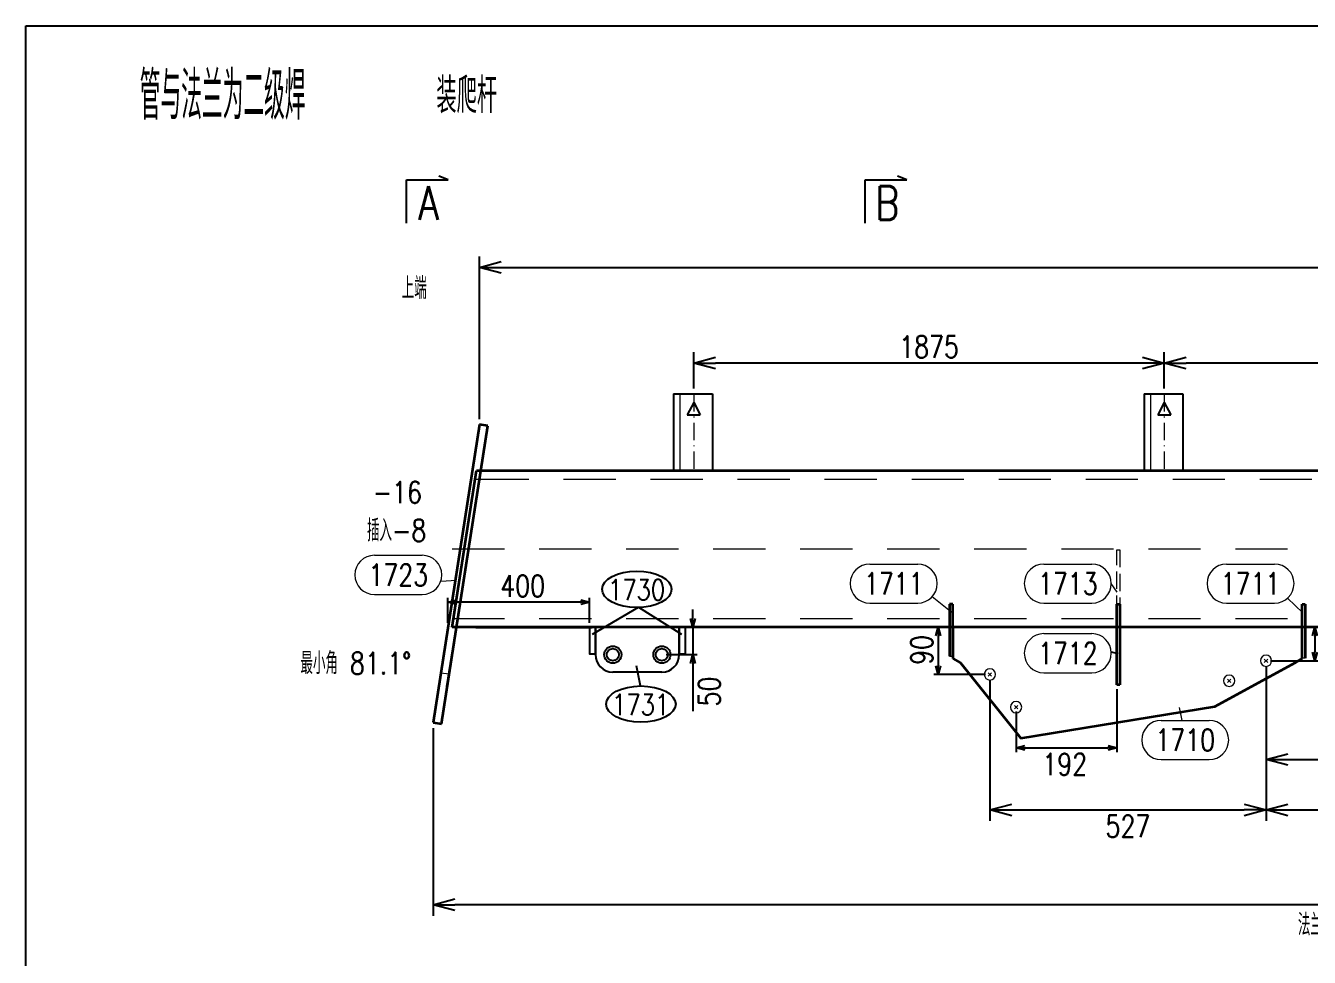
# Model space of a CAD drawing. Extents: x 154981 to 165753, y -86801 to -82885.
# Drawn here: x 156390.1 to 156537.6, y -83843.7 to -83736.7 of the extents above; entities that cross this region are included whole.
import ezdxf
from ezdxf.enums import TextEntityAlignment as Align

# ---------------------------------------------------------------- set-up
doc = ezdxf.new("R2010")
doc.units = 0
doc.header["$MEASUREMENT"] = 0
for name, pattern in [('虚线', [2.75, 2, -0.75]), ('长一点画线', [16.5, 10, -3, 0.5, -3]), ('长虚线', [10, 6, -4])]:
    doc.linetypes.add(name, pattern=pattern)
doc.layers.get('0').update_dxf_attribs({"linetype": 'CONTINUOUS', "lineweight": 25})
doc.layers.get('Defpoints').update_dxf_attribs({"linetype": 'CONTINUOUS'})
doc.layers.add('4', color=7, linetype='CONTINUOUS', lineweight=25)
doc.layers.add('5', color=7, linetype='CONTINUOUS', lineweight=25)
doc.styles.add('DimFont', font='simplex.shx', dxfattribs={"width": 0.8, "bigfont": 'gbhzfs.shx'})
doc.styles.get("Standard").update_dxf_attribs({"font": 'simplex.shx', "width": 0.7, "height": 3, "bigfont": 'gbhzfs.shx'})
doc.dimstyles.new('DHDxfDimStyleOpen30', dxfattribs={"dimtxt": 2.5, "dimasz": 2.5, "dimexe": 1.25, "dimexo": 0.625, "dimtad": 2, "dimtxsty": 'DimFont', "dimblk": 'OPEN30', "dimblk1": 'OPEN30', "dimblk2": 'OPEN30', "dimcen": 2.5, "dimadec": 0, "dimazin": 0, "dimtfac": 1, "dimtmove": 0, "dimatfit": 3, "dimfxl": 0, "dimarcsym": 0})

# ---------------------------------------------------------------- blocks, each defined once
blk = doc.blocks.new('_OPEN30')
at = {"color": 0, "linetype": 'ByBlock', "lineweight": -2}
for p, q in [((-1, 0.268), (0, 0)), ((0, 0), (-1, -0.268)), ((0, 0), (-1, 0))]:
    blk.add_line(p, q, dxfattribs=at)
blk = doc.blocks.new('*D461')
at = {"layer": '5', "color": 3, "linetype": 'Continuous', "lineweight": -2}
for p, q in [((156515.51, -83812.89), (156515.51, -83820.15)), ((156503.93, -83815.46), (156503.93, -83820.15)), ((156504.93, -83819.65), (156514.51, -83819.65))]:
    blk.add_line(p, q, dxfattribs=at)
at = {"layer": 'Defpoints', "color": 0, "linetype": 'Continuous'}
for p in [(156515.51, -83812.39), (156503.93, -83814.96), (156515.51, -83819.65)]:
    blk.add_point(p, dxfattribs=at)
at = {"layer": '5', "color": 3, "linetype": 'Continuous', "lineweight": -2, "rotation": 180}
blk.add_blockref('_OPEN30', (156503.93, -83819.65), dxfattribs=at)
at = {"layer": '5', "color": 3, "linetype": 'Continuous', "lineweight": -2}
blk.add_blockref('_OPEN30', (156515.51, -83819.65), dxfattribs=at)
at = {"layer": '5', "color": 6, "linetype": 'Continuous', "lineweight": 18, "insert": (156509.53, -83821.52), "char_height": 2.5, "attachment_point": 5, "line_spacing_factor": 0.6, "style": 'DimFont'}
blk.add_mtext('192', dxfattribs=at)
blk = doc.blocks.new('*D462')
at = {"layer": '5', "color": 3, "linetype": 'Continuous', "lineweight": -2}
for p, q in [((156649.26, -83797.39), (156649.26, -83828.02)), ((156532.66, -83810.25), (156532.66, -83828.02)), ((156535.16, -83826.77), (156646.76, -83826.77))]:
    blk.add_line(p, q, dxfattribs=at)
at = {"layer": 'Defpoints', "color": 0, "linetype": 'Continuous'}
for p in [(156649.26, -83796.77), (156532.66, -83809.63), (156649.26, -83826.77)]:
    blk.add_point(p, dxfattribs=at)
at = {"layer": '5', "color": 3, "linetype": 'Continuous', "lineweight": -2, "xscale": 2.5, "yscale": 2.5, "zscale": 2.5, "rotation": 180}
blk.add_blockref('_OPEN30', (156532.66, -83826.77), dxfattribs=at)
at = {"layer": '5', "color": 3, "linetype": 'Continuous', "lineweight": -2, "xscale": 2.5, "yscale": 2.5, "zscale": 2.5}
blk.add_blockref('_OPEN30', (156649.26, -83826.77), dxfattribs=at)
at = {"layer": '5', "color": 6, "linetype": 'Continuous', "lineweight": 18, "insert": (156590.96, -83828.64), "char_height": 2.5, "attachment_point": 5, "line_spacing_factor": 0.6, "style": 'DimFont'}
blk.add_mtext('2983', dxfattribs=at)
blk = doc.blocks.new('*D463')
at = {"layer": '5', "color": 3, "linetype": 'Continuous', "lineweight": -2}
for p, q in [((156532.66, -83810.25), (156532.66, -83828.02)), ((156500.93, -83811.82), (156500.93, -83828.02)), ((156503.43, -83826.77), (156530.16, -83826.77))]:
    blk.add_line(p, q, dxfattribs=at)
at = {"layer": 'Defpoints', "color": 0, "linetype": 'Continuous'}
for p in [(156532.66, -83809.63), (156500.93, -83811.2), (156532.66, -83826.77)]:
    blk.add_point(p, dxfattribs=at)
at = {"layer": '5', "color": 3, "linetype": 'Continuous', "lineweight": -2, "xscale": 2.5, "yscale": 2.5, "zscale": 2.5, "rotation": 180}
blk.add_blockref('_OPEN30', (156500.93, -83826.77), dxfattribs=at)
at = {"layer": '5', "color": 3, "linetype": 'Continuous', "lineweight": -2, "xscale": 2.5, "yscale": 2.5, "zscale": 2.5}
blk.add_blockref('_OPEN30', (156532.66, -83826.77), dxfattribs=at)
at = {"layer": '5', "color": 6, "linetype": 'Continuous', "lineweight": 18, "insert": (156516.79, -83828.64), "char_height": 2.5, "attachment_point": 5, "line_spacing_factor": 0.6, "style": 'DimFont'}
blk.add_mtext('527', dxfattribs=at)
blk = doc.blocks.new('*D464')
at = {"layer": '5', "color": 3, "linetype": 'Continuous', "lineweight": -2}
for p, q in [((156533.16, -83805.77), (156538.75, -83805.77)), ((156538.25, -83806.77), (156538.25, -83808.63)), ((156533.16, -83809.63), (156538.75, -83809.63))]:
    blk.add_line(p, q, dxfattribs=at)
at = {"layer": 'Defpoints', "color": 0, "linetype": 'Continuous'}
for p in [(156532.66, -83805.77), (156532.66, -83809.63), (156538.25, -83809.63)]:
    blk.add_point(p, dxfattribs=at)
at = {"layer": '5', "color": 3, "linetype": 'Continuous', "lineweight": -2}
for p, rotation in [((156538.25, -83805.77), 90), ((156538.25, -83809.63), 270)]:
    blk.add_blockref('_OPEN30', p, dxfattribs=dict(at, rotation=rotation))
at = {"layer": '5', "color": 6, "linetype": 'Continuous', "lineweight": 18, "insert": (156540.12, -83807.7), "char_height": 2.5, "attachment_point": 5, "rotation": 90, "line_spacing_factor": 0.6, "style": 'DimFont'}
blk.add_mtext('64', dxfattribs=at)
blk = doc.blocks.new('*D465')
at = {"layer": '5', "color": 3, "linetype": 'Continuous', "lineweight": -2}
for p, q in [((156500.43, -83805.77), (156494.47, -83805.77)), ((156494.97, -83806.77), (156494.97, -83810.2)), ((156500.43, -83811.2), (156494.47, -83811.2))]:
    blk.add_line(p, q, dxfattribs=at)
at = {"layer": 'Defpoints', "color": 0, "linetype": 'Continuous'}
for p in [(156500.93, -83805.77), (156494.97, -83811.2), (156500.93, -83811.2)]:
    blk.add_point(p, dxfattribs=at)
at = {"layer": '5', "color": 3, "linetype": 'Continuous', "lineweight": -2}
for p, rotation in [((156494.97, -83805.77), 90), ((156494.97, -83811.2), 270)]:
    blk.add_blockref('_OPEN30', p, dxfattribs=dict(at, rotation=rotation))
at = {"layer": '5', "color": 6, "linetype": 'Continuous', "lineweight": 18, "insert": (156493.1, -83808.39), "char_height": 2.5, "attachment_point": 5, "rotation": 90, "line_spacing_factor": 0.6, "style": 'DimFont'}
blk.add_mtext('90', dxfattribs=at)
blk = doc.blocks.new('*D466')
at = {"layer": '5', "color": 3, "linetype": 'Continuous', "lineweight": -2}
for p, q in [((156532.66, -83810.25), (156532.67, -83822.23)), ((156649.26, -83810.09), (156649.27, -83822.07)), ((156535.17, -83820.97), (156646.77, -83820.82))]:
    blk.add_line(p, q, dxfattribs=at)
at = {"layer": 'Defpoints', "color": 0, "linetype": 'Continuous'}
for p in [(156532.66, -83809.63), (156649.26, -83809.47), (156649.27, -83820.82)]:
    blk.add_point(p, dxfattribs=at)
at = {"layer": '5', "color": 3, "linetype": 'Continuous', "lineweight": -2, "xscale": 2.5, "yscale": 2.5, "zscale": 2.5}
for p, rotation in [((156532.67, -83820.98), 180.0783604625189), ((156649.27, -83820.82), 0.07836046251890494)]:
    blk.add_blockref('_OPEN30', p, dxfattribs=dict(at, rotation=rotation))
at = {"layer": '5', "color": 6, "linetype": 'Continuous', "lineweight": 18, "insert": (156591.16, -83822.77), "char_height": 2.5, "attachment_point": 5, "rotation": 0.0784, "line_spacing_factor": 0.6, "style": 'DimFont'}
blk.add_mtext('2983', dxfattribs=at)
blk = doc.blocks.new('板孔21.5')
at = {"layer": '5', "color": 7, "linetype": 'Continuous', "lineweight": 13}
for p, q in [((-0.3, -0.3), (0.3, 0.3)), ((0.3, -0.3), (-0.3, 0.3))]:
    blk.add_line(p, q, dxfattribs=at)
blk.add_circle((0, 0), 1, dxfattribs=at)
blk = doc.blocks.new('*D673')
at = {"layer": '5', "color": 3, "linetype": 'Continuous', "lineweight": -2}
for p, q in [((156466.89, -83778.36), (156466.89, -83774.19)), ((156518.47, -83775.44), (156469.39, -83775.44)), ((156520.97, -83778.36), (156520.97, -83774.19))]:
    blk.add_line(p, q, dxfattribs=at)
at = {"layer": 'Defpoints', "color": 0, "linetype": 'Continuous'}
for p in [(156466.89, -83775.44), (156466.89, -83778.98), (156520.97, -83778.98)]:
    blk.add_point(p, dxfattribs=at)
at = {"layer": '5', "color": 3, "linetype": 'Continuous', "lineweight": -2, "xscale": 2.5, "yscale": 2.5, "zscale": 2.5, "rotation": 180}
blk.add_blockref('_OPEN30', (156466.89, -83775.44), dxfattribs=at)
at = {"layer": '5', "color": 3, "linetype": 'Continuous', "lineweight": -2, "xscale": 2.5, "yscale": 2.5, "zscale": 2.5}
blk.add_blockref('_OPEN30', (156520.97, -83775.44), dxfattribs=at)
at = {"layer": '5', "color": 6, "linetype": 'Continuous', "lineweight": 18, "insert": (156493.93, -83773.56), "char_height": 2.5, "attachment_point": 5, "style": 'DimFont'}
blk.add_mtext('1875', dxfattribs=at)
blk = doc.blocks.new('*D672')
at = {"layer": '5', "color": 3, "linetype": 'Continuous', "lineweight": -2}
for p, q in [((156520.97, -83778.36), (156520.97, -83774.19)), ((156575.15, -83775.44), (156523.47, -83775.44)), ((156577.65, -83778.36), (156577.65, -83774.19))]:
    blk.add_line(p, q, dxfattribs=at)
at = {"layer": 'Defpoints', "color": 0, "linetype": 'Continuous'}
for p in [(156520.97, -83775.44), (156520.97, -83778.98), (156577.65, -83778.98)]:
    blk.add_point(p, dxfattribs=at)
at = {"layer": '5', "color": 3, "linetype": 'Continuous', "lineweight": -2, "xscale": 2.5, "yscale": 2.5, "zscale": 2.5, "rotation": 180}
blk.add_blockref('_OPEN30', (156520.97, -83775.44), dxfattribs=at)
at = {"layer": '5', "color": 3, "linetype": 'Continuous', "lineweight": -2, "xscale": 2.5, "yscale": 2.5, "zscale": 2.5}
blk.add_blockref('_OPEN30', (156577.65, -83775.44), dxfattribs=at)
at = {"layer": '5', "color": 6, "linetype": 'Continuous', "lineweight": 18, "insert": (156549.31, -83773.56), "char_height": 2.5, "attachment_point": 5, "style": 'DimFont'}
blk.add_mtext('1875', dxfattribs=at)
blk = doc.blocks.new('*D675')
at = {"layer": '5', "color": 3, "linetype": 'Continuous', "lineweight": -2}
for p, q in [((156442.27, -83781.87), (156442.27, -83763.19)), ((156649.26, -83783.44), (156649.26, -83763.19)), ((156444.77, -83764.44), (156646.76, -83764.44))]:
    blk.add_line(p, q, dxfattribs=at)
at = {"layer": 'Defpoints', "color": 0, "linetype": 'Continuous'}
for p in [(156649.26, -83764.44), (156442.27, -83782.49), (156649.26, -83784.06)]:
    blk.add_point(p, dxfattribs=at)
at = {"layer": '5', "color": 3, "linetype": 'Continuous', "lineweight": -2, "xscale": 2.5, "yscale": 2.5, "zscale": 2.5, "rotation": 180}
blk.add_blockref('_OPEN30', (156442.27, -83764.44), dxfattribs=at)
at = {"layer": '5', "color": 3, "linetype": 'Continuous', "lineweight": -2, "xscale": 2.5, "yscale": 2.5, "zscale": 2.5}
blk.add_blockref('_OPEN30', (156649.26, -83764.44), dxfattribs=at)
at = {"layer": '5', "color": 6, "linetype": 'Continuous', "lineweight": 18, "insert": (156547.47, -83762.15), "char_height": 2.5, "attachment_point": 5, "line_spacing_factor": 0.6, "style": 'DimFont'}
blk.add_mtext('法兰两端最短5638', dxfattribs=at)
blk = doc.blocks.new('*D674')
at = {"layer": '5', "color": 3, "linetype": 'Continuous', "lineweight": -2}
for p, q in [((156649.26, -83810.09), (156649.26, -83838.92)), ((156436.94, -83817.37), (156436.94, -83838.92)), ((156646.76, -83837.67), (156439.44, -83837.67))]:
    blk.add_line(p, q, dxfattribs=at)
at = {"layer": 'Defpoints', "color": 0, "linetype": 'Continuous'}
for p in [(156649.26, -83809.47), (156436.94, -83816.74), (156436.94, -83837.67)]:
    blk.add_point(p, dxfattribs=at)
at = {"layer": '5', "color": 3, "linetype": 'Continuous', "lineweight": -2, "xscale": 2.5, "yscale": 2.5, "zscale": 2.5, "rotation": 180}
blk.add_blockref('_OPEN30', (156436.94, -83837.67), dxfattribs=at)
at = {"layer": '5', "color": 3, "linetype": 'Continuous', "lineweight": -2, "xscale": 2.5, "yscale": 2.5, "zscale": 2.5}
blk.add_blockref('_OPEN30', (156649.26, -83837.67), dxfattribs=at)
at = {"layer": '5', "color": 6, "linetype": 'Continuous', "lineweight": 18, "insert": (156544.07, -83839.96), "char_height": 2.5, "attachment_point": 5, "style": 'DimFont'}
blk.add_mtext('法兰两端最长5727', dxfattribs=at)
blk = doc.blocks.new('*D677')
at = {"layer": '5', "color": 3, "linetype": 'Continuous', "lineweight": -2}
for p, q in [((156466.8, -83804.76), (156466.8, -83803.76)), ((156465.73, -83805.76), (156467.3, -83805.76)), ((156466.8, -83805.76), (156466.8, -83808.93)), ((156463.73, -83808.93), (156467.3, -83808.93)), ((156466.8, -83809.93), (156466.8, -83815.42))]:
    blk.add_line(p, q, dxfattribs=at)
at = {"layer": 'Defpoints', "color": 0, "linetype": 'Continuous'}
for p in [(156465.23, -83805.76), (156466.8, -83805.76), (156463.23, -83808.93)]:
    blk.add_point(p, dxfattribs=at)
at = {"layer": '5', "color": 3, "linetype": 'Continuous', "lineweight": -2}
for p, rotation in [((156466.8, -83805.76), 270), ((156466.8, -83808.93), 90)]:
    blk.add_blockref('_OPEN30', p, dxfattribs=dict(at, rotation=rotation))
at = {"layer": '5', "color": 6, "linetype": 'Continuous', "lineweight": 18, "insert": (156468.68, -83813.17), "char_height": 2.5, "attachment_point": 5, "rotation": 90, "style": 'DimFont'}
blk.add_mtext('50', dxfattribs=at)
blk = doc.blocks.new('*D676')
at = {"layer": '5', "color": 3, "linetype": 'Continuous', "lineweight": -2}
for p, q in [((156438.65, -83805.27), (156438.65, -83802.4)), ((156453.93, -83802.9), (156439.65, -83802.9)), ((156454.93, -83805.26), (156454.93, -83802.4))]:
    blk.add_line(p, q, dxfattribs=at)
at = {"layer": 'Defpoints', "color": 0, "linetype": 'Continuous'}
for p in [(156438.65, -83802.9), (156438.65, -83805.77), (156454.93, -83805.76)]:
    blk.add_point(p, dxfattribs=at)
at = {"layer": '5', "color": 3, "linetype": 'Continuous', "lineweight": -2, "rotation": 180}
blk.add_blockref('_OPEN30', (156438.65, -83802.9), dxfattribs=at)
at = {"layer": '5', "color": 3, "linetype": 'Continuous', "lineweight": -2}
blk.add_blockref('_OPEN30', (156454.93, -83802.9), dxfattribs=at)
at = {"layer": '5', "color": 6, "linetype": 'Continuous', "lineweight": 18, "insert": (156447.23, -83801.03), "char_height": 2.5, "attachment_point": 5, "style": 'DimFont'}
blk.add_mtext('400', dxfattribs=at)
blk = doc.blocks.new('CTDHK')
at = {"color": 0, "linetype": 'Continuous'}
for p, q in [((0, 210), (297, 210)), ((0, 0), (0, 210))]:
    blk.add_line(p, q, dxfattribs=at)

msp = doc.modelspace()

# ---------------------------------------------------------------- linework, layer by layer
at = {"color": 3, "linetype": 'Continuous'}
for p, q in [((156433.87338, -83759.37312), (156433.87566, -83754.39182)), ((156433.87566, -83754.39182), (156438.65487, -83754.39182)), ((156438.65487, -83754.39182), (156437.60033, -83753.97332)), ((156486.59097, -83759.37312), (156486.59325, -83754.39182)), ((156486.59325, -83754.39182), (156491.37245, -83754.39182)), ((156491.37245, -83754.39182), (156490.31792, -83753.97332)), ((156464.56718, -83778.982), (156469.03676, -83778.982)), ((156464.56718, -83778.982), (156464.56718, -83787.76714)), ((156469.03676, -83778.982), (156469.03676, -83787.76714)), ((156518.6464, -83778.982), (156518.6464, -83787.76714)), ((156518.6464, -83778.982), (156523.11597, -83778.982)), ((156523.11597, -83778.982), (156523.11597, -83787.76714)), ((156466.891, -83779.96688), (156466.13621, -83781.38241)), ((156466.13621, -83781.38241), (156467.64579, -83781.38241)), ((156466.891, -83779.96688), (156467.64579, -83781.38241)), ((156520.97021, -83779.96688), (156520.21542, -83781.38241)), ((156520.21542, -83781.38241), (156521.725, -83781.38241)), ((156520.97021, -83779.96688), (156521.725, -83781.38241)), ((156455.24681, -83806.57123), (156460.54179, -83803.47269)), ((156460.54179, -83803.47269), (156465.46722, -83806.57123)), ((156455.59059, -83808.93072), (156455.59059, -83805.76386)), ((156465.23426, -83805.76386), (156465.23426, -83808.93072)), ((156514.87317, -83808.62232), (156515.64335, -83808.81477)), ((156460.28339, -83810.18923), (156460.72947, -83812.48672)), ((156463.23426, -83810.93072), (156457.59059, -83810.93072))]:
    msp.add_line(p, q, dxfattribs=at)
for points in [[(156454.93231, -83805.76386), (156455.59059, -83805.76386), (156455.59059, -83808.86258), (156454.93231, -83808.86258)], [(156465.23426, -83805.76386), (156465.89253, -83805.76386), (156465.89253, -83808.86258), (156465.23426, -83808.86258)]]:
    msp.add_lwpolyline(points, close=True, dxfattribs=at)
at = {"color": 6, "linetype": 'Continuous'}
for centre, radius in [((156457.59059, -83808.93072), 0.98227), ((156457.59059, -83808.93072), 0.69792), ((156463.23426, -83808.93072), 0.98227), ((156463.23426, -83808.93072), 0.69792)]:
    msp.add_circle(centre, radius, dxfattribs=at)
at = {"color": 3, "linetype": 'Continuous'}
for centre, start, end in [((156457.59059, -83808.93072), 180, 270), ((156463.23426, -83808.93072), 270, 0)]:
    msp.add_arc(centre, 2, start, end, dxfattribs=at)
for centre in [(156460.3535, -83801.42441), (156460.81981, -83814.6139)]:
    msp.add_ellipse(centre, major_axis=(-3.99884, 0), ratio=0.521020563, dxfattribs=at)
at = {"layer": '4', "color": 1, "linetype": 'Continuous', "lineweight": 18}
msp.add_lwpolyline([(156390.11666, -83736.66733), (156390.11666, -83946.66733), (156687.11666, -83946.66733), (156687.11666, -83736.66733)], close=True, dxfattribs=at)
at = {"layer": '5', "color": 2, "linetype": 'Continuous', "lineweight": 18}
for p, q in [((156465.30893, -83778.982), (156465.30893, -83787.76714)), ((156519.38814, -83778.982), (156519.38814, -83787.76714))]:
    msp.add_line(p, q, dxfattribs=at)
at = {"layer": '5', "color": 240, "linetype": '长一点画线', "lineweight": 18, "ltscale": 0.2}
for p, q in [((156466.891, -83778.982), (156466.891, -83787.76714)), ((156520.97021, -83778.982), (156520.97021, -83787.76714))]:
    msp.add_line(p, q, dxfattribs=at)
at = {"layer": '5', "color": 240, "linetype": '长一点画线', "lineweight": 18}
msp.add_line((156442.26866, -83782.49389), (156436.94091, -83816.74199), dxfattribs=at)
at = {"layer": '5', "color": 7, "linetype": 'Continuous', "lineweight": 35}
for p, q in [((156442.26866, -83782.49389), (156436.94091, -83816.74199)), ((156437.89267, -83816.89005), (156443.22043, -83782.64195)), ((156443.22043, -83782.64195), (156442.26866, -83782.49389)), ((156439.13559, -83805.76714), (156441.93574, -83787.76714)), ((156441.93574, -83787.76714), (156648.59386, -83787.76714)), ((156496.66339, -83803.1311), (156496.30218, -83803.1311)), ((156496.30218, -83803.1311), (156496.30218, -83809.09972)), ((156496.66339, -83809.09972), (156496.66339, -83803.1311)), ((156515.51075, -83803.1311), (156515.87196, -83803.1311)), ((156515.51075, -83812.38736), (156515.51075, -83803.1311)), ((156515.87196, -83803.1311), (156515.87196, -83812.38736)), ((156536.81346, -83803.1311), (156537.17466, -83803.1311)), ((156536.81346, -83809.34245), (156536.81346, -83803.1311)), ((156537.17466, -83803.1311), (156537.17466, -83809.34245)), ((156648.59386, -83805.76714), (156439.13559, -83805.76714)), ((156441.85413, -83805.76714), (156455.22552, -83805.76714)), ((156496.66339, -83805.76714), (156496.66339, -83809.37918)), ((156536.81346, -83805.76714), (156496.66339, -83805.76714)), ((156536.81346, -83809.37918), (156536.81346, -83805.76714)), ((156438.56391, -83812.57517), (156439.35046, -83807.51901)), ((156496.66339, -83809.37918), (156497.5664, -83809.87158)), ((156536.03085, -83809.8485), (156536.81346, -83809.37918)), ((156497.5664, -83809.87158), (156504.46626, -83818.53703)), ((156526.77712, -83814.88408), (156536.03085, -83809.8485)), ((156515.87196, -83812.38736), (156515.51075, -83812.38736)), ((156504.46626, -83818.53703), (156526.77712, -83814.88408)), ((156436.94091, -83816.74199), (156437.89267, -83816.89005))]:
    msp.add_line(p, q, dxfattribs=at)
at = {"layer": '5', "color": 7, "linetype": 'Continuous', "lineweight": 18}
for p, q in [((156443.22092, -83782.63875), (156442.26916, -83782.49069)), ((156438.77914, -83811.19165), (156437.82737, -83811.04359))]:
    msp.add_line(p, q, dxfattribs=at)
at = {"layer": '5', "color": 7, "linetype": '长虚线', "lineweight": 18}
for p, q in [((156441.93574, -83788.76714), (156648.59386, -83788.76714)), ((156439.13559, -83804.76714), (156648.59386, -83804.76714))]:
    msp.add_line(p, q, dxfattribs=at)
at = {"layer": '5', "color": 3, "linetype": 'Continuous', "lineweight": 18}
for p, q in [((156430.19091, -83797.51714), (156435.69091, -83797.51714)), ((156487.12751, -83798.51714), (156492.62751, -83798.51714)), ((156507.12751, -83798.51714), (156512.62751, -83798.51714)), ((156528.12751, -83798.51714), (156533.62751, -83798.51714)), ((156439.64115, -83800.41812), (156437.8096, -83800.52453)), ((156430.19091, -83802.01714), (156435.69091, -83802.01714)), ((156515.55739, -83801.76605), (156514.87751, -83800.76714)), ((156487.12751, -83803.01714), (156492.62751, -83803.01714)), ((156496.60379, -83804.11592), (156494.27534, -83802.29919)), ((156507.12751, -83803.01714), (156512.62751, -83803.01714)), ((156528.12751, -83803.01714), (156533.62751, -83803.01714)), ((156536.87151, -83804.12941), (156535.11547, -83802.45488)), ((156507.12751, -83806.51714), (156512.62751, -83806.51714)), ((156507.12751, -83811.01714), (156512.62751, -83811.01714)), ((156522.67221, -83814.98993), (156522.99937, -83816.48993)), ((156520.61776, -83816.48993), (156526.11776, -83816.48993)), ((156520.61776, -83820.98993), (156526.11776, -83820.98993))]:
    msp.add_line(p, q, dxfattribs=at)
at = {"layer": '5', "color": 56, "linetype": '长虚线', "lineweight": 18}
msp.add_line((156439.13559, -83796.76714), (156648.59386, -83796.76714), dxfattribs=at)
at = {"layer": '5', "color": 7, "linetype": '虚线', "lineweight": 18}
for p, q in [((156515.51075, -83796.88237), (156515.87196, -83796.88237)), ((156515.51075, -83812.38736), (156515.51075, -83796.88237)), ((156515.87196, -83796.88237), (156515.87196, -83812.38736)), ((156496.30218, -83809.09972), (156496.66339, -83809.09972)), ((156537.17466, -83809.34245), (156536.81346, -83809.34245)), ((156515.87196, -83812.38736), (156515.51075, -83812.38736))]:
    msp.add_line(p, q, dxfattribs=at)
at = {"layer": '5', "color": 3, "linetype": 'Continuous', "lineweight": 18}
for centre, start, end in [((156430.19091, -83799.76714), 90, 270), ((156435.69091, -83799.76714), 270, 90), ((156487.12751, -83800.76714), 90, 270), ((156492.62751, -83800.76714), 270, 90), ((156507.12751, -83800.76714), 90, 270), ((156512.62751, -83800.76714), 270, 90), ((156528.12751, -83800.76714), 90, 270), ((156533.62751, -83800.76714), 270, 90), ((156507.12751, -83808.76714), 90, 270), ((156512.62751, -83808.76714), 270, 90), ((156520.61776, -83818.73993), 90, 270), ((156526.11776, -83818.73993), 270, 90)]:
    msp.add_arc(centre, 2.25, start, end, dxfattribs=at)

# ---------------------------------------------------------------- block references
at = {"color": 2, "linetype": 'Continuous'}
msp.add_blockref('CTDHK', (156390.11666, -83946.66733), dxfattribs=at)
at = {"layer": '5', "color": 7, "linetype": 'Continuous', "lineweight": 35, "xscale": -0.6499999999941792, "yscale": 0.6499999999941792, "zscale": 0.65, "rotation": 180}
for p in [(156532.65588, -83809.62895), (156500.9292, -83811.19553), (156528.4256, -83811.93093), (156503.92915, -83814.96312)]:
    msp.add_blockref('板孔21.5', p, dxfattribs=at)

# ---------------------------------------------------------------- texts
at = {"layer": '4', "color": 1, "linetype": 'Continuous', "lineweight": 25, "width": 0.6}
msp.add_text('管与法兰为二级焊', height=5.5125, dxfattribs=at).set_placement((156412.7505, -83744.70342), align=Align.MIDDLE_CENTER)
at = {"layer": '5', "color": 2, "linetype": 'Continuous', "lineweight": 18, "width": 0.8}
for s, height, p in [('装爬杆', 4.041576, (156440.80663, -83742.66449)), ('A', 3.84912, (156436.42018, -83755.11677)), ('B', 3.84912, (156489.13776, -83755.11677)), ('上端', 2.5, (156434.76815, -83765.56879))]:
    msp.add_text(s, height=height, dxfattribs=at).set_placement(p, align=Align.TOP_CENTER)
at = {"layer": '5', "color": 7, "linetype": 'Continuous', "lineweight": 18, "width": 0.8}
for s, p in [('-16', (156432.82657, -83790.2891)), ('插入-8', (156432.74611, -83794.66469))]:
    msp.add_text(s, height=2.5, dxfattribs=at).set_placement(p, align=Align.MIDDLE_CENTER)
at = {"layer": '5', "color": 6, "linetype": 'Continuous', "lineweight": 18, "width": 0.8}
for s, p in [('1723', (156432.94091, -83799.76714)), ('1711', (156489.87751, -83800.76714)), ('1713', (156509.87751, -83800.76714)), ('1711', (156530.87751, -83800.76714)), ('1712', (156509.87751, -83808.76714)), ('1710', (156523.36776, -83818.73993))]:
    msp.add_text(s, height=2.5, dxfattribs=at).set_placement(p, align=Align.MIDDLE_CENTER)
at = {"layer": '5', "color": 2, "linetype": 'Continuous', "lineweight": 18, "width": 0.8}
for s, height, p in [('1730', 2.4, (156460.31412, -83801.48043)), ('最小角 81.1%%d', 2.5, (156428.05117, -83809.9119)), ('1731', 2.4, (156460.78043, -83814.66992))]:
    msp.add_text(s, height=height, dxfattribs=at).set_placement(p, align=Align.MIDDLE_CENTER)

# ---------------------------------------------------------------- dimensions: what is measured, and where the dimension line sits
at = {"layer": '5', "color": 3, "linetype": 'Continuous', "lineweight": 18}
for base, p1, p2, text, override, picture, middle in [((156649.25607, -83764.44183), (156442.26916, -83782.49069), (156649.25607, -83784.0648), '法兰两端最短5638', {"dimtxt": 2.5, "dimclrd": 3, "dimclre": 3, "dimclrt": 6}, '*D675', (156547.46636, -83764.44183)), ((156649.25607, -83826.76714), (156532.65588, -83809.62895), (156649.25607, -83796.76714), '2983', {"dimtxt": 2.5, "dimclrd": 3, "dimclre": 3, "dimclrt": 6}, '*D462', (156590.95598, -83826.76714)), ((156438.6482, -83802.90292), (156454.93231, -83805.76386), (156438.6482, -83805.76714), '400', {"dimasz": 1, "dimexe": 0.5, "dimexo": 0.5, "dimclrd": 3, "dimclre": 3, "dimclrt": 6}, '*D676', (156447.22774, -83802.90292)), ((156436.94091, -83837.66774), (156649.25607, -83809.46948), (156436.94091, -83816.74199), '法兰两端最长5727', {"dimclrd": 3, "dimclre": 3, "dimclrt": 6}, '*D674', (156544.07392, -83837.66774)), ((156532.65588, -83826.76714), (156500.9292, -83811.19553), (156532.65588, -83809.62895), '527', {"dimtxt": 2.5, "dimclrd": 3, "dimclre": 3, "dimclrt": 6}, '*D463', (156516.79254, -83826.76714)), ((156515.51075, -83819.64704), (156503.92915, -83814.96312), (156515.51075, -83812.38736), '192', {"dimasz": 1, "dimexe": 0.5, "dimexo": 0.5, "dimclrd": 3, "dimclre": 3, "dimclrt": 6}, '*D461', (156509.53235, -83819.64704))]:
    dim = msp.add_linear_dim(base=base, p1=p1, p2=p2, text=text, dimstyle='DHDxfDimStyleOpen30', override=override, dxfattribs=at)
    dim.commit()
    dim.dimension.update_dxf_attribs({"geometry": picture, "text_midpoint": middle, "dimtype": 160})
for base, p1, p2, picture, middle in [((156466.891, -83775.43535), (156520.97021, -83778.982), (156466.891, -83778.982), '*D673', (156493.9306, -83773.56035)), ((156520.97021, -83775.43535), (156577.64998, -83778.982), (156520.97021, -83778.982), '*D672', (156549.31009, -83773.56035))]:
    dim = msp.add_linear_dim(base=base, p1=p1, p2=p2, text='1875', dimstyle='DHDxfDimStyleOpen30', override={"dimclrd": 3, "dimclre": 3, "dimclrt": 6}, dxfattribs=at)
    dim.commit()
    dim.dimension.update_dxf_attribs({"geometry": picture, "text_midpoint": middle})
for base, p1, p2, angle, text, override, picture, middle, dimtype in [((156466.80362, -83805.76386), (156463.23426, -83808.93072), (156465.23426, -83805.76386), 90, '50', {"dimasz": 1, "dimexe": 0.5, "dimexo": 0.5, "dimclrd": 3, "dimclre": 3, "dimclrt": 6}, '*D677', (156466.80362, -83813.17477), 160), ((156494.97407, -83811.19553), (156500.9292, -83805.76714), (156500.9292, -83811.19553), 270, '90', {"dimasz": 1, "dimexe": 0.5, "dimexo": 0.5, "dimclrd": 3, "dimclre": 3, "dimclrt": 6}, '*D465', (156494.97407, -83808.38672), 161), ((156538.24863, -83809.62895), (156532.65588, -83805.76714), (156532.65588, -83809.62895), 270, '64', {"dimasz": 1, "dimexe": 0.5, "dimexo": 0.5, "dimclrd": 3, "dimclre": 3, "dimclrt": 6}, '*D464', (156538.24863, -83807.69804), 161), ((156649.27159, -83820.8177), (156532.65588, -83809.62895), (156649.25607, -83809.46948), 0.0783605, '2983', {"dimtxt": 2.5, "dimclrd": 3, "dimclre": 3, "dimclrt": 6}, '*D466', (156591.15419, -83820.89718), 161)]:
    dim = msp.add_linear_dim(base=base, p1=p1, p2=p2, angle=angle, text=text, dimstyle='DHDxfDimStyleOpen30', override=override, dxfattribs=at)
    dim.commit()
    dim.dimension.update_dxf_attribs({"geometry": picture, "text_midpoint": middle, "dimtype": dimtype})

doc.saveas('drawing.dxf')
